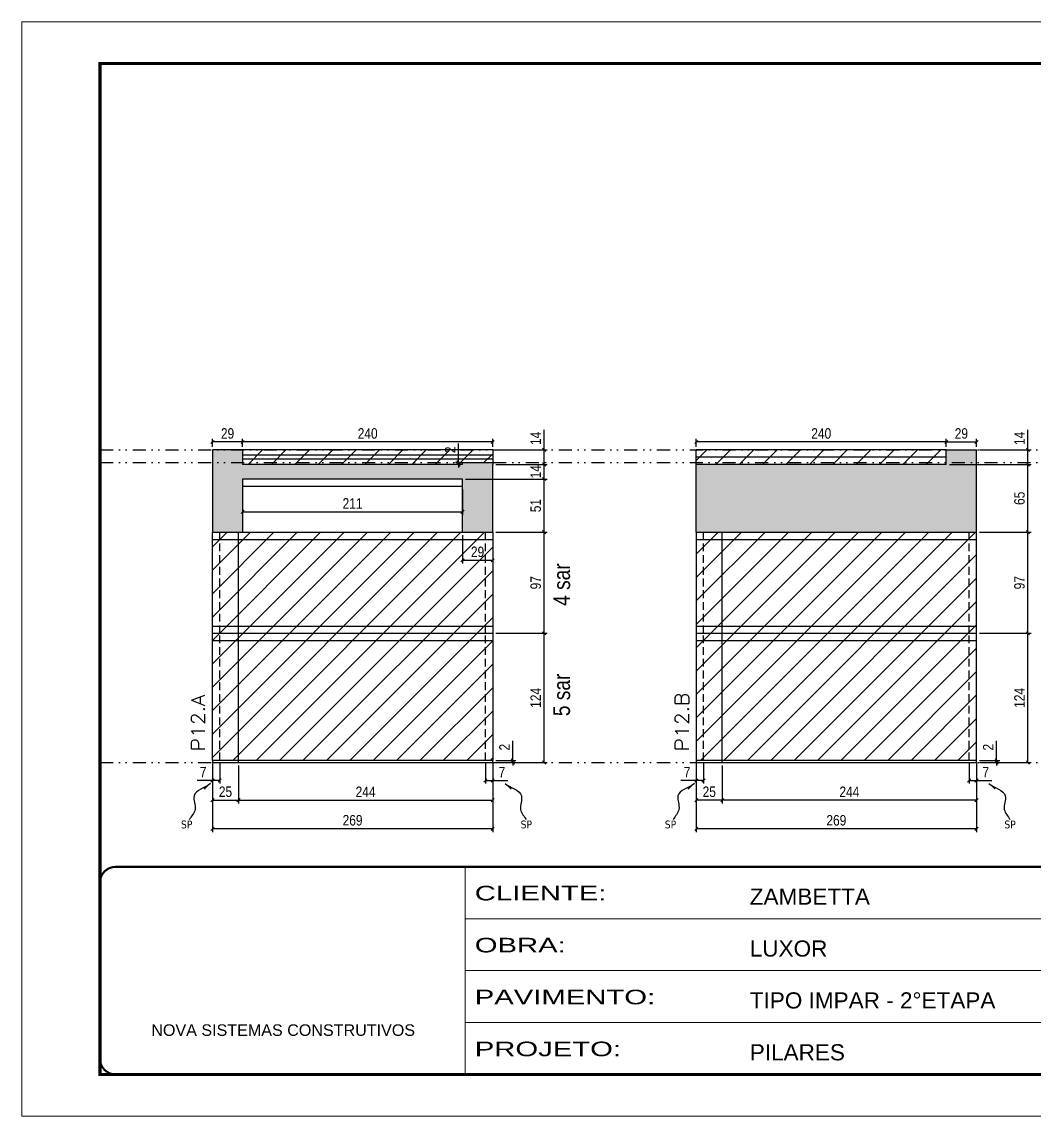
# Model space of a CAD drawing. Extents: x 14400 to 20667, y -21631 to 6985.
# Drawn here: x 16012 to 16984, y 3638 to 4688 of the extents above; entities that cross this region are included whole.
import ezdxf

# ---------------------------------------------------------------- set-up
doc = ezdxf.new("R2010")
doc.units = 0
for name, pattern in [('CONTINUO', [0]), ('DASHED', [0.75, 0.5, -0.25]), ('DIVIDE2', [0.625, 0.25, -0.125, 0, -0.125, 0, -0.125]), ('HIDDEN', [0.375, 0.25, -0.125])]:
    doc.linetypes.add(name, pattern=pattern)
for name, color, linetype in [('COTA', 241, 'Continuous'), ('NOMENCLATURA', 7, 'Continuous'), ('Nível', 160, 'Continuous'), ('Painéis', 200, 'Continuous'), ('SARR_2.2x7', 40, 'Continuous'), ('SARR_EDITAR', 141, 'Continuous'), ('texto', 7, 'Continuous')]:
    doc.layers.add(name, color=color, linetype=linetype)
for name, color, linetype, lineweight in [('Folhas', 255, 'Continuous', 9), ('Hachura', 251, 'Continuous', 9), ('SARRAFO DE PRESSAO', 251, 'DASHED', 9), ('Texto Seção', 7, 'Continuous', 15)]:
    doc.layers.add(name, color=color, linetype=linetype, lineweight=lineweight)
doc.styles.add('ARIAL', font='arial.ttf')
doc.styles.add('ARIAL_NARROW', font='ARIALN.TTF', dxfattribs={"height": 0.2})
doc.styles.add('COTA TECNICA', font='techl___.ttf', dxfattribs={"height": 10})
doc.styles.add('COTA TECNICA-50', font='techl___.ttf', dxfattribs={"height": 10})
doc.styles.add('REGUA-120', font='ROMANS.shx', dxfattribs={"height": 15})
doc.styles.get("Standard").update_dxf_attribs({"font": 'arial.ttf'})
doc.styles.add('Tecnologia', font='')
doc.styles.get('Tecnologia').set_extended_font_data('Forgotten Futurist')
doc.dimstyles.new('COTA PAINEL-50', dxfattribs={"dimtxt": 10, "dimasz": 3, "dimexe": 3, "dimexo": 3, "dimgap": 3, "dimtad": 1, "dimdec": 1, "dimzin": 12, "dimdsep": 46, "dimtxsty": 'COTA TECNICA-50', "dimblk1": 'OBLIQUE', "dimblk2": 'OBLIQUE', "dimsah": 1, "dimcen": 0.9, "dimclrd": 4, "dimclre": 4, "dimclrt": 240, "dimadec": 1, "dimazin": 3, "dimtfac": 1, "dimtdec": 1, "dimtmove": 0, "dimatfit": 3, "dimfxl": 1, "dimtolj": 1, "dimtzin": 12, "dimarcsym": 0})
doc.dimstyles.new('PAINEL', dxfattribs={"dimtxt": 10, "dimasz": 3, "dimexe": 3, "dimexo": 3, "dimgap": 3, "dimtad": 1, "dimdec": 1, "dimzin": 12, "dimdsep": 46, "dimtxsty": 'COTA TECNICA', "dimblk1": 'OBLIQUE', "dimblk2": 'OBLIQUE', "dimsah": 1, "dimcen": 0.9, "dimclrd": 4, "dimclre": 4, "dimclrt": 240, "dimadec": 1, "dimazin": 3, "dimtfac": 1, "dimtdec": 1, "dimtmove": 0, "dimatfit": 3, "dimfxl": 1, "dimtolj": 1, "dimtzin": 12, "dimarcsym": 0})
doc.dimstyles.get("Standard").update_dxf_attribs({"dimtxt": 0.18, "dimasz": 0.18, "dimexe": 0.18, "dimexo": 0.0625, "dimgap": 0.09, "dimtad": 0, "dimtih": 1, "dimtoh": 1, "dimdec": 4, "dimzin": 0, "dimdsep": 46, "dimtxsty": 'Standard', "dimcen": 0.09, "dimadec": 0, "dimazin": 0, "dimtfac": 1, "dimtdec": 4, "dimtofl": 0, "dimtmove": 0, "dimatfit": 3, "dimfxl": 1, "dimtolj": 1, "dimtzin": 0, "dimarcsym": 0})

# ---------------------------------------------------------------- blocks, each defined once
blk = doc.blocks.new('9999999999')
at = {"color": 30, "linetype": 'CONTINUO'}
for p, q in [((98564.6, 34230.2), (98564.6, 34429.4)), ((98564.6, 34379.6), (99584, 34379.6)), ((98564.6, 34329.8), (99488, 34329.8)), ((98564.6, 34280), (99488, 34280))]:
    blk.add_line(p, q, dxfattribs=at)
at = {"color": 30, "linetype": 'CONTINUO', "const_width": 2}
blk.add_lwpolyline([(99584, 34230.2), (99584, 34414.4, 0.414214), (99569, 34429.4), (98229, 34429.4, 0.414214), (98214, 34414.4), (98214, 34245.2, 0.414214), (98229, 34230.2), (99584, 34230.2)], format="xyb", dxfattribs=at)
at = {"layer": 'Folhas'}
blk.add_lwpolyline([(98139, 34190.2), (99624, 34190.2), (99624, 35240.2), (98139, 35240.2)], close=True, dxfattribs=at)
at = {"layer": 'Folhas', "color": 30, "const_width": 3}
blk.add_lwpolyline([(98214, 34230.2), (99584, 34230.2), (99584, 35200.2), (98214, 35200.2)], close=True, dxfattribs=at)
at = {"color": 7, "linetype": 'Continuous', "ltscale": 5, "style": 'ARIAL'}
for s, height, p in [('ZAMBETTA', 15.48, (98837.7, 34393.1)), ('LUXOR', 15.48, (98837.7, 34343.3)), ('TIPO IMPAR - 2°ETAPA', 15.483, (98837.7, 34293.5)), ('NOVA SISTEMAS CONSTRUTIVOS', 11.059, (98263.2, 34267.2)), ('PILARES', 15.48, (98837.7, 34243.7))]:
    blk.add_text(s, height=height, dxfattribs=at).set_placement(p)
at = {"layer": 'Folhas', "color": 7, "style": 'Tecnologia', "width": 1.5}
for s, p in [('CLIENTE:', (98573.7, 34397.2)), ('OBRA:', (98573.7, 34347.3)), ('PAVIMENTO:', (98573.7, 34297.5)), ('PROJETO:', (98573.7, 34247.7))]:
    blk.add_text(s, height=14, dxfattribs=at).set_placement(p)
blk = doc.blocks.new('_Oblique')
at = {"color": 0, "linetype": 'ByBlock', "lineweight": -2}
blk.add_line((-0.5, -0.5), (0.5, 0.5), dxfattribs=at)
blk = doc.blocks.new('*D684')
at = {"layer": 'COTA', "color": 4, "lineweight": -2, "transparency": 16777216}
for p, q in [((16659.3, 3975.9), (16659.3, 3910.2)), ((16928.3, 3975.9), (16928.3, 3910.2)), ((16928.3, 3913.2), (16659.3, 3913.2))]:
    blk.add_line(p, q, dxfattribs=at)
at = {"layer": 'Defpoints', "color": 0, "transparency": 16777216}
for p in [(16659.3, 3978.9), (16928.3, 3978.9), (16659.3, 3913.2)]:
    blk.add_point(p, dxfattribs=at)
at = {"layer": 'COTA', "color": 4, "lineweight": -2, "transparency": 16777216, "xscale": 3, "yscale": 3, "zscale": 3, "rotation": 180}
blk.add_blockref('_Oblique', (16659.3, 3913.2), dxfattribs=at)
at = {"layer": 'COTA', "color": 4, "lineweight": -2, "transparency": 16777216, "xscale": 3, "yscale": 3, "zscale": 3}
blk.add_blockref('_Oblique', (16928.3, 3913.2), dxfattribs=at)
at = {"layer": 'COTA', "color": 240, "transparency": 16777216, "insert": (16793.8, 3921.4), "char_height": 10, "attachment_point": 5, "style": 'COTA TECNICA'}
blk.add_mtext('\\A1;269', dxfattribs=at)
blk = doc.blocks.new('*D685')
at = {"layer": 'COTA', "color": 4, "lineweight": -2, "transparency": 16777216}
for p, q in [((16921.3, 3975.9), (16921.3, 3956.6)), ((16928.3, 3973.9), (16928.3, 3956.6)), ((16921.3, 3959.6), (16928.3, 3959.6)), ((16928.3, 3959.6), (16943.1, 3959.6))]:
    blk.add_line(p, q, dxfattribs=at)
at = {"layer": 'Defpoints', "color": 0, "transparency": 16777216}
for p in [(16921.3, 3978.9), (16928.3, 3976.9), (16928.3, 3959.6)]:
    blk.add_point(p, dxfattribs=at)
at = {"layer": 'COTA', "color": 4, "lineweight": -2, "transparency": 16777216, "xscale": 3, "yscale": 3, "zscale": 3, "rotation": 180}
blk.add_blockref('_Oblique', (16921.3, 3959.6), dxfattribs=at)
at = {"layer": 'COTA', "color": 4, "lineweight": -2, "transparency": 16777216, "xscale": 3, "yscale": 3, "zscale": 3}
blk.add_blockref('_Oblique', (16928.3, 3959.6), dxfattribs=at)
at = {"layer": 'COTA', "color": 240, "transparency": 16777216, "insert": (16937.2, 3967.7), "char_height": 10, "attachment_point": 5, "style": 'COTA TECNICA-50'}
blk.add_mtext('\\A1;7', dxfattribs=at)
blk = doc.blocks.new('*D686')
at = {"layer": 'COTA', "color": 4, "lineweight": -2, "transparency": 16777216}
for p, q in [((16659.3, 3973.9), (16659.3, 3956.6)), ((16666.3, 3975.9), (16666.3, 3956.6)), ((16659.3, 3959.6), (16644.6, 3959.6)), ((16666.3, 3959.6), (16659.3, 3959.6))]:
    blk.add_line(p, q, dxfattribs=at)
at = {"layer": 'Defpoints', "color": 0, "transparency": 16777216}
for p in [(16659.3, 3976.9), (16666.3, 3978.9), (16659.3, 3959.6)]:
    blk.add_point(p, dxfattribs=at)
at = {"layer": 'COTA', "color": 4, "lineweight": -2, "transparency": 16777216, "xscale": 3, "yscale": 3, "zscale": 3, "rotation": 180}
blk.add_blockref('_Oblique', (16659.3, 3959.6), dxfattribs=at)
at = {"layer": 'COTA', "color": 4, "lineweight": -2, "transparency": 16777216, "xscale": 3, "yscale": 3, "zscale": 3}
blk.add_blockref('_Oblique', (16666.3, 3959.6), dxfattribs=at)
at = {"layer": 'COTA', "color": 240, "transparency": 16777216, "insert": (16650.5, 3967.7), "char_height": 10, "attachment_point": 5, "style": 'COTA TECNICA-50'}
blk.add_mtext('\\A1;7', dxfattribs=at)
blk = doc.blocks.new('*D687')
at = {"layer": 'COTA', "color": 4, "lineweight": -2, "transparency": 16777216}
for p, q in [((16947.6, 3978.9), (16947.6, 3997.7)), ((16931.3, 3978.9), (16950.6, 3978.9)), ((16931.3, 3976.9), (16950.6, 3976.9)), ((16947.6, 3976.9), (16947.6, 3978.9)), ((16947.6, 3976.9), (16947.6, 3973.9))]:
    blk.add_line(p, q, dxfattribs=at)
at = {"layer": 'Defpoints', "color": 0, "transparency": 16777216}
for p in [(16928.3, 3978.9), (16928.3, 3976.9), (16947.6, 3976.9)]:
    blk.add_point(p, dxfattribs=at)
at = {"layer": 'COTA', "color": 4, "lineweight": -2, "transparency": 16777216, "xscale": 3, "yscale": 3, "zscale": 3}
for p, rotation in [((16947.6, 3978.9), 270), ((16947.6, 3976.9), 90)]:
    blk.add_blockref('_Oblique', p, dxfattribs=dict(at, rotation=rotation))
at = {"layer": 'COTA', "color": 240, "transparency": 16777216, "insert": (16939.6, 3991.6), "char_height": 10, "attachment_point": 5, "rotation": 90, "style": 'COTA TECNICA-50'}
blk.add_mtext('\\A1;2', dxfattribs=at)
blk = doc.blocks.new('*D688')
at = {"layer": 'COTA', "color": 4, "linetype": 'ByBlock', "lineweight": -2, "transparency": 16777216}
for p, q in [((16931.3, 4100.9), (16980.7, 4100.9)), ((16977.7, 3976.9), (16977.7, 4100.9)), ((16931.3, 3976.9), (16980.7, 3976.9))]:
    blk.add_line(p, q, dxfattribs=at)
at = {"layer": 'Defpoints', "color": 0, "linetype": 'ByBlock', "transparency": 16777216}
for p in [(16928.3, 4100.9), (16977.7, 4100.9), (16928.3, 3976.9)]:
    blk.add_point(p, dxfattribs=at)
at = {"layer": 'COTA', "color": 4, "linetype": 'ByBlock', "lineweight": -2, "transparency": 16777216, "xscale": 3, "yscale": 3, "zscale": 3}
for p, rotation in [((16977.7, 4100.9), 90), ((16977.7, 3976.9), 270)]:
    blk.add_blockref('_Oblique', p, dxfattribs=dict(at, rotation=rotation))
at = {"layer": 'COTA', "color": 240, "linetype": 'ByBlock', "transparency": 16777216, "insert": (16969.6, 4038.9), "char_height": 10, "attachment_point": 5, "rotation": 90, "style": 'COTA TECNICA'}
blk.add_mtext('\\A1;124', dxfattribs=at)
blk = doc.blocks.new('*D689')
at = {"layer": 'COTA', "color": 4, "lineweight": -2, "transparency": 16777216}
for p, q in [((16659.3, 3973.9), (16659.3, 3937.7)), ((16684.3, 3973.9), (16684.3, 3937.7)), ((16684.3, 3940.7), (16659.3, 3940.7))]:
    blk.add_line(p, q, dxfattribs=at)
at = {"layer": 'Defpoints', "color": 0, "transparency": 16777216}
for p in [(16659.3, 3976.9), (16684.3, 3976.9), (16659.3, 3940.7)]:
    blk.add_point(p, dxfattribs=at)
at = {"layer": 'COTA', "color": 4, "lineweight": -2, "transparency": 16777216, "xscale": 3, "yscale": 3, "zscale": 3, "rotation": 180}
blk.add_blockref('_Oblique', (16659.3, 3940.7), dxfattribs=at)
at = {"layer": 'COTA', "color": 4, "lineweight": -2, "transparency": 16777216, "xscale": 3, "yscale": 3, "zscale": 3}
blk.add_blockref('_Oblique', (16684.3, 3940.7), dxfattribs=at)
at = {"layer": 'COTA', "color": 240, "transparency": 16777216, "insert": (16671.8, 3948.8), "char_height": 10, "attachment_point": 5, "style": 'COTA TECNICA'}
blk.add_mtext('\\A1;25', dxfattribs=at)
blk = doc.blocks.new('*D690')
at = {"layer": 'COTA', "color": 4, "lineweight": -2, "transparency": 16777216}
for p, q in [((16684.3, 3973.9), (16684.3, 3937.7)), ((16928.3, 3973.9), (16928.3, 3937.7)), ((16928.3, 3940.7), (16684.3, 3940.7))]:
    blk.add_line(p, q, dxfattribs=at)
at = {"layer": 'Defpoints', "color": 0, "transparency": 16777216}
for p in [(16684.3, 3976.9), (16928.3, 3976.9), (16684.3, 3940.7)]:
    blk.add_point(p, dxfattribs=at)
at = {"layer": 'COTA', "color": 4, "lineweight": -2, "transparency": 16777216, "xscale": 3, "yscale": 3, "zscale": 3, "rotation": 180}
blk.add_blockref('_Oblique', (16684.3, 3940.7), dxfattribs=at)
at = {"layer": 'COTA', "color": 4, "lineweight": -2, "transparency": 16777216, "xscale": 3, "yscale": 3, "zscale": 3}
blk.add_blockref('_Oblique', (16928.3, 3940.7), dxfattribs=at)
at = {"layer": 'COTA', "color": 240, "transparency": 16777216, "insert": (16806.3, 3948.8), "char_height": 10, "attachment_point": 5, "style": 'COTA TECNICA'}
blk.add_mtext('\\A1;244', dxfattribs=at)
blk = doc.blocks.new('*D691')
at = {"layer": 'COTA', "color": 4, "lineweight": -2, "transparency": 16777216}
for p, q in [((16194.9, 3975.9), (16194.9, 3910.2)), ((16463.9, 3975.9), (16463.9, 3910.2)), ((16463.9, 3913.2), (16194.9, 3913.2))]:
    blk.add_line(p, q, dxfattribs=at)
at = {"layer": 'Defpoints', "color": 0, "transparency": 16777216}
for p in [(16194.9, 3978.9), (16463.9, 3978.9), (16194.9, 3913.2)]:
    blk.add_point(p, dxfattribs=at)
at = {"layer": 'COTA', "color": 4, "lineweight": -2, "transparency": 16777216, "xscale": 3, "yscale": 3, "zscale": 3, "rotation": 180}
blk.add_blockref('_Oblique', (16194.9, 3913.2), dxfattribs=at)
at = {"layer": 'COTA', "color": 4, "lineweight": -2, "transparency": 16777216, "xscale": 3, "yscale": 3, "zscale": 3}
blk.add_blockref('_Oblique', (16463.9, 3913.2), dxfattribs=at)
at = {"layer": 'COTA', "color": 240, "transparency": 16777216, "insert": (16329.4, 3921.4), "char_height": 10, "attachment_point": 5, "style": 'COTA TECNICA'}
blk.add_mtext('\\A1;269', dxfattribs=at)
blk = doc.blocks.new('*D692')
at = {"layer": 'COTA', "color": 4, "lineweight": -2, "transparency": 16777216}
for p, q in [((16456.9, 3975.9), (16456.9, 3956.6)), ((16463.9, 3973.9), (16463.9, 3956.6)), ((16456.9, 3959.6), (16463.9, 3959.6)), ((16463.9, 3959.6), (16478.6, 3959.6))]:
    blk.add_line(p, q, dxfattribs=at)
at = {"layer": 'Defpoints', "color": 0, "transparency": 16777216}
for p in [(16456.9, 3978.9), (16463.9, 3976.9), (16463.9, 3959.6)]:
    blk.add_point(p, dxfattribs=at)
at = {"layer": 'COTA', "color": 4, "lineweight": -2, "transparency": 16777216, "xscale": 3, "yscale": 3, "zscale": 3, "rotation": 180}
blk.add_blockref('_Oblique', (16456.9, 3959.6), dxfattribs=at)
at = {"layer": 'COTA', "color": 4, "lineweight": -2, "transparency": 16777216, "xscale": 3, "yscale": 3, "zscale": 3}
blk.add_blockref('_Oblique', (16463.9, 3959.6), dxfattribs=at)
at = {"layer": 'COTA', "color": 240, "transparency": 16777216, "insert": (16472.8, 3967.7), "char_height": 10, "attachment_point": 5, "style": 'COTA TECNICA-50'}
blk.add_mtext('\\A1;7', dxfattribs=at)
blk = doc.blocks.new('*D693')
at = {"layer": 'COTA', "color": 4, "lineweight": -2, "transparency": 16777216}
for p, q in [((16194.9, 3973.9), (16194.9, 3956.6)), ((16201.9, 3975.9), (16201.9, 3956.6)), ((16194.9, 3959.6), (16180.2, 3959.6)), ((16201.9, 3959.6), (16194.9, 3959.6))]:
    blk.add_line(p, q, dxfattribs=at)
at = {"layer": 'Defpoints', "color": 0, "transparency": 16777216}
for p in [(16194.9, 3976.9), (16201.9, 3978.9), (16194.9, 3959.6)]:
    blk.add_point(p, dxfattribs=at)
at = {"layer": 'COTA', "color": 4, "lineweight": -2, "transparency": 16777216, "xscale": 3, "yscale": 3, "zscale": 3, "rotation": 180}
blk.add_blockref('_Oblique', (16194.9, 3959.6), dxfattribs=at)
at = {"layer": 'COTA', "color": 4, "lineweight": -2, "transparency": 16777216, "xscale": 3, "yscale": 3, "zscale": 3}
blk.add_blockref('_Oblique', (16201.9, 3959.6), dxfattribs=at)
at = {"layer": 'COTA', "color": 240, "transparency": 16777216, "insert": (16186, 3967.7), "char_height": 10, "attachment_point": 5, "style": 'COTA TECNICA-50'}
blk.add_mtext('\\A1;7', dxfattribs=at)
blk = doc.blocks.new('*D694')
at = {"layer": 'COTA', "color": 4, "lineweight": -2, "transparency": 16777216}
for p, q in [((16483.2, 3978.9), (16483.2, 3997.7)), ((16466.9, 3978.9), (16486.2, 3978.9)), ((16466.9, 3976.9), (16486.2, 3976.9)), ((16483.2, 3976.9), (16483.2, 3978.9)), ((16483.2, 3976.9), (16483.2, 3973.9))]:
    blk.add_line(p, q, dxfattribs=at)
at = {"layer": 'Defpoints', "color": 0, "transparency": 16777216}
for p in [(16463.9, 3978.9), (16463.9, 3976.9), (16483.2, 3976.9)]:
    blk.add_point(p, dxfattribs=at)
at = {"layer": 'COTA', "color": 4, "lineweight": -2, "transparency": 16777216, "xscale": 3, "yscale": 3, "zscale": 3}
for p, rotation in [((16483.2, 3978.9), 270), ((16483.2, 3976.9), 90)]:
    blk.add_blockref('_Oblique', p, dxfattribs=dict(at, rotation=rotation))
at = {"layer": 'COTA', "color": 240, "transparency": 16777216, "insert": (16475.2, 3991.6), "char_height": 10, "attachment_point": 5, "rotation": 90, "style": 'COTA TECNICA-50'}
blk.add_mtext('\\A1;2', dxfattribs=at)
blk = doc.blocks.new('*D695')
at = {"layer": 'COTA', "color": 4, "linetype": 'ByBlock', "lineweight": -2, "transparency": 16777216}
for p, q in [((16466.9, 4100.9), (16516.3, 4100.9)), ((16513.3, 3976.9), (16513.3, 4100.9)), ((16466.9, 3976.9), (16516.3, 3976.9))]:
    blk.add_line(p, q, dxfattribs=at)
at = {"layer": 'Defpoints', "color": 0, "linetype": 'ByBlock', "transparency": 16777216}
for p in [(16463.9, 4100.9), (16513.3, 4100.9), (16463.9, 3976.9)]:
    blk.add_point(p, dxfattribs=at)
at = {"layer": 'COTA', "color": 4, "linetype": 'ByBlock', "lineweight": -2, "transparency": 16777216, "xscale": 3, "yscale": 3, "zscale": 3}
for p, rotation in [((16513.3, 4100.9), 90), ((16513.3, 3976.9), 270)]:
    blk.add_blockref('_Oblique', p, dxfattribs=dict(at, rotation=rotation))
at = {"layer": 'COTA', "color": 240, "linetype": 'ByBlock', "transparency": 16777216, "insert": (16505.2, 4038.9), "char_height": 10, "attachment_point": 5, "rotation": 90, "style": 'COTA TECNICA'}
blk.add_mtext('\\A1;124', dxfattribs=at)
blk = doc.blocks.new('*D696')
at = {"layer": 'COTA', "color": 4, "lineweight": -2, "transparency": 16777216}
for p, q in [((16219.9, 3973.9), (16219.9, 3937.7)), ((16463.9, 3973.9), (16463.9, 3937.7)), ((16219.9, 3940.7), (16463.9, 3940.7))]:
    blk.add_line(p, q, dxfattribs=at)
at = {"layer": 'Defpoints', "color": 0, "transparency": 16777216}
for p in [(16219.9, 3976.9), (16463.9, 3976.9), (16463.9, 3940.7)]:
    blk.add_point(p, dxfattribs=at)
at = {"layer": 'COTA', "color": 4, "lineweight": -2, "transparency": 16777216, "xscale": 3, "yscale": 3, "zscale": 3, "rotation": 180}
blk.add_blockref('_Oblique', (16219.9, 3940.7), dxfattribs=at)
at = {"layer": 'COTA', "color": 4, "lineweight": -2, "transparency": 16777216, "xscale": 3, "yscale": 3, "zscale": 3}
blk.add_blockref('_Oblique', (16463.9, 3940.7), dxfattribs=at)
at = {"layer": 'COTA', "color": 240, "transparency": 16777216, "insert": (16341.9, 3948.8), "char_height": 10, "attachment_point": 5, "style": 'COTA TECNICA'}
blk.add_mtext('\\A1;244', dxfattribs=at)
blk = doc.blocks.new('*D697')
at = {"layer": 'COTA', "color": 4, "lineweight": -2, "transparency": 16777216}
for p, q in [((16194.9, 3973.9), (16194.9, 3937.7)), ((16219.9, 3973.9), (16219.9, 3937.7)), ((16194.9, 3940.7), (16219.9, 3940.7))]:
    blk.add_line(p, q, dxfattribs=at)
at = {"layer": 'Defpoints', "color": 0, "transparency": 16777216}
for p in [(16194.9, 3976.9), (16219.9, 3976.9), (16219.9, 3940.7)]:
    blk.add_point(p, dxfattribs=at)
at = {"layer": 'COTA', "color": 4, "lineweight": -2, "transparency": 16777216, "xscale": 3, "yscale": 3, "zscale": 3, "rotation": 180}
blk.add_blockref('_Oblique', (16194.9, 3940.7), dxfattribs=at)
at = {"layer": 'COTA', "color": 4, "lineweight": -2, "transparency": 16777216, "xscale": 3, "yscale": 3, "zscale": 3}
blk.add_blockref('_Oblique', (16219.9, 3940.7), dxfattribs=at)
at = {"layer": 'COTA', "color": 240, "transparency": 16777216, "insert": (16207.4, 3948.8), "char_height": 10, "attachment_point": 5, "style": 'COTA TECNICA'}
blk.add_mtext('\\A1;25', dxfattribs=at)
blk = doc.blocks.new('*D698')
at = {"layer": 'COTA', "color": 4, "lineweight": -2, "transparency": 16777216}
for p, q in [((16931.3, 4197.9), (16980.7, 4197.9)), ((16977.7, 4100.9), (16977.7, 4197.9)), ((16931.3, 4100.9), (16980.7, 4100.9))]:
    blk.add_line(p, q, dxfattribs=at)
at = {"layer": 'Defpoints', "color": 0, "transparency": 16777216}
for p in [(16928.3, 4197.9), (16977.7, 4197.9), (16928.3, 4100.9)]:
    blk.add_point(p, dxfattribs=at)
at = {"layer": 'COTA', "color": 4, "lineweight": -2, "transparency": 16777216, "xscale": 3, "yscale": 3, "zscale": 3}
for p, rotation in [((16977.7, 4197.9), 90), ((16977.7, 4100.9), 270)]:
    blk.add_blockref('_Oblique', p, dxfattribs=dict(at, rotation=rotation))
at = {"layer": 'COTA', "color": 240, "transparency": 16777216, "insert": (16969.6, 4149.4), "char_height": 10, "attachment_point": 5, "rotation": 90, "style": 'COTA TECNICA'}
blk.add_mtext('\\A1;97', dxfattribs=at)
blk = doc.blocks.new('*D699')
at = {"layer": 'COTA', "color": 4, "lineweight": -2, "transparency": 16777216}
for p, q in [((16466.9, 4197.9), (16516.3, 4197.9)), ((16513.3, 4100.9), (16513.3, 4197.9)), ((16466.9, 4100.9), (16516.3, 4100.9))]:
    blk.add_line(p, q, dxfattribs=at)
at = {"layer": 'Defpoints', "color": 0, "transparency": 16777216}
for p in [(16463.9, 4197.9), (16513.3, 4197.9), (16463.9, 4100.9)]:
    blk.add_point(p, dxfattribs=at)
at = {"layer": 'COTA', "color": 4, "lineweight": -2, "transparency": 16777216, "xscale": 3, "yscale": 3, "zscale": 3}
for p, rotation in [((16513.3, 4197.9), 90), ((16513.3, 4100.9), 270)]:
    blk.add_blockref('_Oblique', p, dxfattribs=dict(at, rotation=rotation))
at = {"layer": 'COTA', "color": 240, "transparency": 16777216, "insert": (16505.2, 4149.4), "char_height": 10, "attachment_point": 5, "rotation": 90, "style": 'COTA TECNICA'}
blk.add_mtext('\\A1;97', dxfattribs=at)
blk = doc.blocks.new('*D701')
at = {"layer": 'COTA', "color": 4, "lineweight": -2, "transparency": 16777216}
for p, q in [((16899.3, 4279.9), (16899.3, 4287.5)), ((16899.3, 4284.5), (16928.3, 4284.5)), ((16928.3, 4279.9), (16928.3, 4287.5))]:
    blk.add_line(p, q, dxfattribs=at)
at = {"layer": 'Defpoints', "color": 0, "transparency": 16777216}
for p in [(16928.3, 4284.5), (16899.3, 4276.9), (16928.3, 4276.9)]:
    blk.add_point(p, dxfattribs=at)
at = {"layer": 'COTA', "color": 4, "lineweight": -2, "transparency": 16777216, "xscale": 3, "yscale": 3, "zscale": 3, "rotation": 180}
blk.add_blockref('_Oblique', (16899.3, 4284.5), dxfattribs=at)
at = {"layer": 'COTA', "color": 4, "lineweight": -2, "transparency": 16777216, "xscale": 3, "yscale": 3, "zscale": 3}
blk.add_blockref('_Oblique', (16928.3, 4284.5), dxfattribs=at)
at = {"layer": 'COTA', "color": 240, "transparency": 16777216, "insert": (16913.8, 4292.6), "char_height": 10, "attachment_point": 5, "style": 'COTA TECNICA'}
blk.add_mtext('\\A1;29', dxfattribs=at)
blk = doc.blocks.new('*D702')
at = {"layer": 'COTA', "color": 4, "lineweight": -2, "transparency": 16777216}
for p, q in [((16659.3, 4279.9), (16659.3, 4287.5)), ((16899.3, 4284.5), (16659.3, 4284.5)), ((16899.3, 4279.9), (16899.3, 4287.5))]:
    blk.add_line(p, q, dxfattribs=at)
at = {"layer": 'Defpoints', "color": 0, "transparency": 16777216}
for p in [(16659.3, 4284.5), (16659.3, 4276.9), (16899.3, 4276.9)]:
    blk.add_point(p, dxfattribs=at)
at = {"layer": 'COTA', "color": 4, "lineweight": -2, "transparency": 16777216, "xscale": 3, "yscale": 3, "zscale": 3, "rotation": 180}
blk.add_blockref('_Oblique', (16659.3, 4284.5), dxfattribs=at)
at = {"layer": 'COTA', "color": 4, "lineweight": -2, "transparency": 16777216, "xscale": 3, "yscale": 3, "zscale": 3}
blk.add_blockref('_Oblique', (16899.3, 4284.5), dxfattribs=at)
at = {"layer": 'COTA', "color": 240, "transparency": 16777216, "insert": (16779.3, 4292.6), "char_height": 10, "attachment_point": 5, "style": 'COTA TECNICA'}
blk.add_mtext('\\A1;240', dxfattribs=at)
blk = doc.blocks.new('*D703')
at = {"layer": 'COTA', "color": 4, "lineweight": -2, "transparency": 16777216}
for p, q in [((16223.9, 4279.9), (16223.9, 4287.5)), ((16463.9, 4284.5), (16223.9, 4284.5)), ((16463.9, 4279.9), (16463.9, 4287.5))]:
    blk.add_line(p, q, dxfattribs=at)
at = {"layer": 'Defpoints', "color": 0, "transparency": 16777216}
for p in [(16223.9, 4284.5), (16223.9, 4276.9), (16463.9, 4276.9)]:
    blk.add_point(p, dxfattribs=at)
at = {"layer": 'COTA', "color": 4, "lineweight": -2, "transparency": 16777216, "xscale": 3, "yscale": 3, "zscale": 3, "rotation": 180}
blk.add_blockref('_Oblique', (16223.9, 4284.5), dxfattribs=at)
at = {"layer": 'COTA', "color": 4, "lineweight": -2, "transparency": 16777216, "xscale": 3, "yscale": 3, "zscale": 3}
blk.add_blockref('_Oblique', (16463.9, 4284.5), dxfattribs=at)
at = {"layer": 'COTA', "color": 240, "transparency": 16777216, "insert": (16343.9, 4292.6), "char_height": 10, "attachment_point": 5, "style": 'COTA TECNICA'}
blk.add_mtext('\\A1;240', dxfattribs=at)
blk = doc.blocks.new('*D704')
at = {"layer": 'COTA', "color": 4, "lineweight": -2, "transparency": 16777216}
for p, q in [((16194.9, 4279.9), (16194.9, 4287.5)), ((16223.9, 4284.5), (16194.9, 4284.5)), ((16223.9, 4279.9), (16223.9, 4287.5))]:
    blk.add_line(p, q, dxfattribs=at)
at = {"layer": 'Defpoints', "color": 0, "transparency": 16777216}
for p in [(16194.9, 4284.5), (16194.9, 4276.9), (16223.9, 4276.9)]:
    blk.add_point(p, dxfattribs=at)
at = {"layer": 'COTA', "color": 4, "lineweight": -2, "transparency": 16777216, "xscale": 3, "yscale": 3, "zscale": 3, "rotation": 180}
blk.add_blockref('_Oblique', (16194.9, 4284.5), dxfattribs=at)
at = {"layer": 'COTA', "color": 4, "lineweight": -2, "transparency": 16777216, "xscale": 3, "yscale": 3, "zscale": 3}
blk.add_blockref('_Oblique', (16223.9, 4284.5), dxfattribs=at)
at = {"layer": 'COTA', "color": 240, "transparency": 16777216, "insert": (16209.4, 4292.6), "char_height": 10, "attachment_point": 5, "style": 'COTA TECNICA'}
blk.add_mtext('\\A1;29', dxfattribs=at)
blk = doc.blocks.new('*D705')
at = {"layer": 'COTA', "color": 4, "lineweight": -2, "transparency": 16777216}
for p, q in [((16977.7, 4276.9), (16977.7, 4296)), ((16931.3, 4276.9), (16980.7, 4276.9)), ((16977.7, 4262.9), (16977.7, 4276.9)), ((16902.3, 4262.9), (16980.7, 4262.9))]:
    blk.add_line(p, q, dxfattribs=at)
at = {"layer": 'Defpoints', "color": 0, "transparency": 16777216}
for p in [(16928.3, 4276.9), (16977.7, 4276.9), (16899.3, 4262.9)]:
    blk.add_point(p, dxfattribs=at)
at = {"layer": 'COTA', "color": 4, "lineweight": -2, "transparency": 16777216, "xscale": 3, "yscale": 3, "zscale": 3}
for p, rotation in [((16977.7, 4276.9), 90), ((16977.7, 4262.9), 270)]:
    blk.add_blockref('_Oblique', p, dxfattribs=dict(at, rotation=rotation))
at = {"layer": 'COTA', "color": 240, "transparency": 16777216, "insert": (16969.6, 4287.9), "char_height": 10, "attachment_point": 5, "rotation": 90, "style": 'COTA TECNICA'}
blk.add_mtext('\\A1;14', dxfattribs=at)
blk = doc.blocks.new('*D706')
at = {"layer": 'COTA', "color": 4, "lineweight": -2, "transparency": 16777216}
for p, q in [((16437.9, 4248.9), (16516.3, 4248.9)), ((16513.3, 4197.9), (16513.3, 4248.9)), ((16466.9, 4197.9), (16516.3, 4197.9))]:
    blk.add_line(p, q, dxfattribs=at)
at = {"layer": 'Defpoints', "color": 0, "transparency": 16777216}
for p in [(16434.9, 4248.9), (16513.3, 4248.9), (16463.9, 4197.9)]:
    blk.add_point(p, dxfattribs=at)
at = {"layer": 'COTA', "color": 4, "lineweight": -2, "transparency": 16777216, "xscale": 3, "yscale": 3, "zscale": 3}
for p, rotation in [((16513.3, 4248.9), 90), ((16513.3, 4197.9), 270)]:
    blk.add_blockref('_Oblique', p, dxfattribs=dict(at, rotation=rotation))
at = {"layer": 'COTA', "color": 240, "transparency": 16777216, "insert": (16505.2, 4223.4), "char_height": 10, "attachment_point": 5, "rotation": 90, "style": 'COTA TECNICA'}
blk.add_mtext('\\A1;51', dxfattribs=at)
blk = doc.blocks.new('*D707')
at = {"layer": 'COTA', "color": 4, "lineweight": -2, "transparency": 16777216}
for p, q in [((16466.9, 4262.9), (16516.3, 4262.9)), ((16513.3, 4248.9), (16513.3, 4262.9)), ((16437.9, 4248.9), (16516.3, 4248.9))]:
    blk.add_line(p, q, dxfattribs=at)
at = {"layer": 'Defpoints', "color": 0, "transparency": 16777216}
for p in [(16463.9, 4262.9), (16513.3, 4262.9), (16434.9, 4248.9)]:
    blk.add_point(p, dxfattribs=at)
at = {"layer": 'COTA', "color": 4, "lineweight": -2, "transparency": 16777216, "xscale": 3, "yscale": 3, "zscale": 3}
for p, rotation in [((16513.3, 4262.9), 90), ((16513.3, 4248.9), 270)]:
    blk.add_blockref('_Oblique', p, dxfattribs=dict(at, rotation=rotation))
at = {"layer": 'COTA', "color": 240, "transparency": 16777216, "insert": (16505.2, 4255.9), "char_height": 10, "attachment_point": 5, "rotation": 90, "style": 'COTA TECNICA'}
blk.add_mtext('\\A1;14', dxfattribs=at)
blk = doc.blocks.new('*D708')
at = {"layer": 'COTA', "color": 4, "lineweight": -2, "transparency": 16777216}
for p, q in [((16513.3, 4276.9), (16513.3, 4296)), ((16466.9, 4276.9), (16516.3, 4276.9)), ((16513.3, 4262.9), (16513.3, 4276.9)), ((16466.9, 4262.9), (16516.3, 4262.9))]:
    blk.add_line(p, q, dxfattribs=at)
at = {"layer": 'Defpoints', "color": 0, "transparency": 16777216}
for p in [(16463.9, 4276.9), (16513.3, 4276.9), (16463.9, 4262.9)]:
    blk.add_point(p, dxfattribs=at)
at = {"layer": 'COTA', "color": 4, "lineweight": -2, "transparency": 16777216, "xscale": 3, "yscale": 3, "zscale": 3}
for p, rotation in [((16513.3, 4276.9), 90), ((16513.3, 4262.9), 270)]:
    blk.add_blockref('_Oblique', p, dxfattribs=dict(at, rotation=rotation))
at = {"layer": 'COTA', "color": 240, "transparency": 16777216, "insert": (16505.2, 4287.9), "char_height": 10, "attachment_point": 5, "rotation": 90, "style": 'COTA TECNICA'}
blk.add_mtext('\\A1;14', dxfattribs=at)
blk = doc.blocks.new('*D1074')
at = {"layer": 'COTA', "color": 4, "lineweight": -2, "transparency": 16777216}
for p, q in [((16902.3, 4262.9), (16980.7, 4262.9)), ((16977.7, 4197.9), (16977.7, 4262.9)), ((16931.3, 4197.9), (16980.7, 4197.9))]:
    blk.add_line(p, q, dxfattribs=at)
at = {"layer": 'Defpoints', "color": 0, "transparency": 16777216}
for p in [(16899.3, 4262.9), (16977.7, 4262.9), (16928.3, 4197.9)]:
    blk.add_point(p, dxfattribs=at)
at = {"layer": 'COTA', "color": 4, "lineweight": -2, "transparency": 16777216, "xscale": 3, "yscale": 3, "zscale": 3}
for p, rotation in [((16977.7, 4262.9), 90), ((16977.7, 4197.9), 270)]:
    blk.add_blockref('_Oblique', p, dxfattribs=dict(at, rotation=rotation))
at = {"layer": 'COTA', "color": 240, "transparency": 16777216, "insert": (16969.6, 4230.4), "char_height": 10, "attachment_point": 5, "rotation": 90, "style": 'COTA TECNICA'}
blk.add_mtext('\\A1;65', dxfattribs=at)
blk = doc.blocks.new('*D1084')
at = {"layer": 'COTA', "color": 4, "lineweight": -2, "transparency": 16777216}
for p, q in [((16223.9, 4238.9), (16223.9, 4214.4)), ((16434.9, 4238.9), (16434.9, 4214.4)), ((16223.9, 4217.4), (16434.9, 4217.4))]:
    blk.add_line(p, q, dxfattribs=at)
at = {"layer": 'Defpoints', "color": 0, "transparency": 16777216}
for p in [(16223.9, 4241.9), (16434.9, 4241.9), (16434.9, 4217.4)]:
    blk.add_point(p, dxfattribs=at)
at = {"layer": 'COTA', "color": 4, "lineweight": -2, "transparency": 16777216, "xscale": 3, "yscale": 3, "zscale": 3, "rotation": 180}
blk.add_blockref('_Oblique', (16223.9, 4217.4), dxfattribs=at)
at = {"layer": 'COTA', "color": 4, "lineweight": -2, "transparency": 16777216, "xscale": 3, "yscale": 3, "zscale": 3}
blk.add_blockref('_Oblique', (16434.9, 4217.4), dxfattribs=at)
at = {"layer": 'COTA', "color": 240, "transparency": 16777216, "insert": (16329.4, 4225.5), "char_height": 10, "attachment_point": 5, "style": 'COTA TECNICA'}
blk.add_mtext('\\A1;211', dxfattribs=at)
blk = doc.blocks.new('*D2012')
at = {"layer": 'COTA', "color": 4, "lineweight": -2, "transparency": 16777216}
for p, q in [((16431.1, 4264.9), (16431.1, 4283)), ((16431.9, 4264.9), (16428.1, 4264.9)), ((16431.1, 4262.9), (16431.1, 4264.9)), ((16431.9, 4262.9), (16428.1, 4262.9)), ((16431.1, 4262.9), (16431.1, 4259.9))]:
    blk.add_line(p, q, dxfattribs=at)
at = {"layer": 'Defpoints', "color": 0, "transparency": 16777216}
for p in [(16431.1, 4264.9), (16434.9, 4264.9), (16434.9, 4262.9)]:
    blk.add_point(p, dxfattribs=at)
at = {"layer": 'COTA', "color": 4, "lineweight": -2, "transparency": 16777216, "xscale": 3, "yscale": 3, "zscale": 3}
for p, rotation in [((16431.1, 4264.9), 270), ((16431.1, 4262.9), 90)]:
    blk.add_blockref('_Oblique', p, dxfattribs=dict(at, rotation=rotation))
at = {"layer": 'COTA', "color": 240, "transparency": 16777216, "insert": (16423.1, 4276.9), "char_height": 10, "attachment_point": 5, "rotation": 90, "style": 'COTA TECNICA'}
blk.add_mtext('\\A1;2', dxfattribs=at)
blk = doc.blocks.new('*D2013')
at = {"layer": 'COTA', "color": 4, "lineweight": -2, "transparency": 16777216}
for p, q in [((16434.9, 4194.9), (16434.9, 4167.9)), ((16463.9, 4194.9), (16463.9, 4167.9)), ((16434.9, 4170.9), (16463.9, 4170.9))]:
    blk.add_line(p, q, dxfattribs=at)
at = {"layer": 'Defpoints', "color": 0, "transparency": 16777216}
for p in [(16434.9, 4197.9), (16463.9, 4197.9), (16463.9, 4170.9)]:
    blk.add_point(p, dxfattribs=at)
at = {"layer": 'COTA', "color": 4, "lineweight": -2, "transparency": 16777216, "xscale": 3, "yscale": 3, "zscale": 3, "rotation": 180}
blk.add_blockref('_Oblique', (16434.9, 4170.9), dxfattribs=at)
at = {"layer": 'COTA', "color": 4, "lineweight": -2, "transparency": 16777216, "xscale": 3, "yscale": 3, "zscale": 3}
blk.add_blockref('_Oblique', (16463.9, 4170.9), dxfattribs=at)
at = {"layer": 'COTA', "color": 240, "transparency": 16777216, "insert": (16449.4, 4179), "char_height": 10, "attachment_point": 5, "style": 'COTA TECNICA'}
blk.add_mtext('\\A1;29', dxfattribs=at)

msp = doc.modelspace()

# ---------------------------------------------------------------- hatches: boundary and pattern name
at = {"layer": 'COTA'}
h = msp.add_hatch(dxfattribs=at)
h.set_pattern_fill('AR-CONC', color=256, scale=0.03)
h.paths.add_polyline_path([(16223.9, 4248.86), (16434.9, 4248.86), (16434.9, 4197.86), (16463.9, 4197.86), (16463.9, 4262.86), (16463.9, 4264.86), (16434.9, 4264.86), (16434.9, 4262.86), (16223.9, 4262.86), (16223.9, 4264.86), (16194.9, 4264.86), (16194.9, 4197.86), (16223.9, 4197.86)])
h.paths.add_polyline_path([(16223.9, 4276.86), (16194.9, 4276.86), (16194.9, 4264.86), (16223.9, 4264.86)])
h = msp.add_hatch(dxfattribs=at)
h.set_pattern_fill('AR-CONC', color=256, scale=0.03)
h.paths.add_polyline_path([(16928.34, 4264.86), (16899.34, 4264.86), (16899.34, 4262.86), (16659.34, 4262.86), (16659.34, 4197.86), (16928.34, 4197.86)])
h.paths.add_polyline_path([(16928.34, 4276.86), (16899.34, 4276.86), (16899.34, 4264.86), (16928.34, 4264.86)])
at = {"layer": 'Hachura', "linetype": 'ByBlock'}
h = msp.add_hatch(dxfattribs=at)
h.set_pattern_fill('ANSI31', color=256, scale=5)
h.paths.add_polyline_path([(16463.9, 4276.86), (16223.9, 4276.86), (16223.9, 4262.86), (16434.9, 4262.86), (16434.9, 4264.86), (16463.9, 4264.86)])
h.paths.add_polyline_path([(16219.9, 4197.86), (16194.9, 4197.86), (16194.9, 4100.86), (16219.9, 4100.86)])
h.paths.add_polyline_path([(16463.9, 4197.86), (16219.9, 4197.86), (16219.9, 4100.86), (16463.9, 4100.86)])
h.paths.add_polyline_path([(16463.9, 4100.86), (16219.9, 4100.86), (16219.9, 3978.86), (16463.9, 3978.86)])
h.paths.add_polyline_path([(16219.9, 4100.86), (16194.9, 4100.86), (16194.9, 3978.86), (16219.9, 3978.86)])
h.paths.add_polyline_path([(16684.34, 4197.86), (16659.34, 4197.86), (16659.34, 4100.86), (16684.34, 4100.86)])
h.paths.add_polyline_path([(16928.34, 4197.86), (16684.34, 4197.86), (16684.34, 4100.86), (16928.34, 4100.86)])
h.paths.add_polyline_path([(16928.34, 4100.86), (16684.34, 4100.86), (16684.34, 3978.86), (16928.34, 3978.86)])
h.paths.add_polyline_path([(16684.34, 4100.86), (16659.34, 4100.86), (16659.34, 3978.86), (16684.34, 3978.86)])
h.paths.add_polyline_path([(16899.34, 4276.86), (16659.34, 4276.86), (16659.34, 4262.86), (16899.34, 4262.86)])

# ---------------------------------------------------------------- linework, layer by layer
at = {"layer": 'COTA'}
for p, q in [((16194.9, 4276.86), (16194.9, 4197.86)), ((16223.9, 4276.86), (16194.9, 4276.86)), ((16899.34, 4276.86), (16928.34, 4276.86)), ((16928.34, 4197.86), (16928.34, 4276.86)), ((16463.9, 4197.86), (16463.9, 4262.86)), ((16659.34, 4197.86), (16659.34, 4262.86))]:
    msp.add_line(p, q, dxfattribs=at)
at = {"layer": 'Nível', "color": 4, "linetype": 'DIVIDE2', "ltscale": 50}
for p, q in [((16086.97, 4276.86), (17456.97, 4276.86)), ((16086.97, 4264.86), (17456.97, 4264.86)), ((16086.97, 3976.86), (17456.97, 3976.86)), ((16086.97, 3976.86), (17456.97, 3976.86))]:
    msp.add_line(p, q, dxfattribs=at)
at = {"layer": 'Painéis'}
for p, q in [((16223.9, 4276.86), (16223.9, 4262.86)), ((16463.9, 4276.86), (16223.9, 4276.86)), ((16463.9, 4276.86), (16463.9, 4262.86)), ((16899.34, 4276.86), (16659.34, 4276.86)), ((16659.34, 4262.86), (16659.34, 4276.86)), ((16899.34, 4262.86), (16899.34, 4276.86)), ((16434.9, 4262.86), (16434.9, 4264.86)), ((16434.9, 4264.86), (16463.9, 4264.86)), ((16434.9, 4262.86), (16223.9, 4262.86)), ((16899.34, 4262.86), (16659.34, 4262.86)), ((16223.9, 4248.86), (16223.9, 4197.86)), ((16434.9, 4248.86), (16223.9, 4248.86)), ((16434.9, 4197.86), (16434.9, 4248.86)), ((16194.9, 3978.86), (16194.9, 4197.86)), ((16194.9, 4197.86), (16463.9, 4197.86)), ((16219.9, 3976.86), (16219.9, 4197.86)), ((16463.9, 4197.86), (16463.9, 3978.86)), ((16659.34, 4197.86), (16659.34, 3978.86)), ((16659.34, 4197.86), (16928.34, 4197.86)), ((16684.34, 3976.86), (16684.34, 4197.86)), ((16928.34, 3978.86), (16928.34, 4197.86)), ((16194.9, 4100.86), (16463.9, 4100.86)), ((16659.34, 4100.86), (16928.34, 4100.86))]:
    msp.add_line(p, q, dxfattribs=at)
for points in [[(16463.9, 3978.86), (16194.9, 3978.86), (16194.9, 3976.86), (16463.9, 3976.86)], [(16928.34, 3978.86), (16659.34, 3978.86), (16659.34, 3976.86), (16928.34, 3976.86)]]:
    msp.add_lwpolyline(points, close=True, dxfattribs=at)
at = {"layer": 'SARR_2.2x7'}
for p, q in [((16899.34, 4269.86), (16659.34, 4269.86)), ((16434.9, 4241.86), (16223.9, 4241.86)), ((16194.9, 4190.86), (16463.9, 4190.86)), ((16659.34, 4190.86), (16928.34, 4190.86)), ((16194.9, 4107.86), (16463.9, 4107.86)), ((16659.34, 4107.86), (16928.34, 4107.86)), ((16194.9, 4093.86), (16463.9, 4093.86)), ((16659.34, 4093.86), (16928.34, 4093.86))]:
    msp.add_line(p, q, dxfattribs=at)
at = {"layer": 'SARR_2.2x7', "linetype": 'HIDDEN', "ltscale": 30}
for p, q in [((16201.9, 4100.86), (16201.9, 4197.86)), ((16456.9, 4100.86), (16456.9, 4197.86)), ((16666.34, 4100.86), (16666.34, 4197.86)), ((16921.34, 4100.86), (16921.34, 4197.86)), ((16201.9, 3978.86), (16201.9, 4100.86)), ((16456.9, 3978.86), (16456.9, 4100.86)), ((16666.34, 3978.86), (16666.34, 4100.86)), ((16921.34, 3978.86), (16921.34, 4100.86))]:
    msp.add_line(p, q, dxfattribs=at)
at = {"layer": 'SARR_EDITAR'}
for p, q in [((16463.9, 4271.86), (16223.9, 4271.86)), ((16463.9, 4267.86), (16223.9, 4267.86))]:
    msp.add_line(p, q, dxfattribs=at)

# ---------------------------------------------------------------- block references
at = {"layer": 'SARRAFO DE PRESSAO', "color": 6, "linetype": 'ByBlock'}
msp.add_blockref('9999999999', (-82127.01, -30552.63), dxfattribs=at)

# ---------------------------------------------------------------- texts
at = {"layer": 'NOMENCLATURA', "style": 'ARIAL_NARROW'}
for s, p in [('4 sar', (16538.14, 4127.22)), ('5 sar', (16538.14, 4021.38))]:
    msp.add_text(s, height=16, rotation=90, dxfattribs=at).set_placement(p)
at = {"layer": 'texto', "color": 0, "char_height": 7.5, "attachment_point": 5}
for insert in [(16170.12, 3917.37), (16496.15, 3917.37), (16634.56, 3917.37), (16960.58, 3917.37)]:
    msp.add_mtext('{\\fTahoma|b0|i0|c0|p34;\\C4;SP}', dxfattribs=dict(at, insert=insert))
at = {"layer": 'Texto Seção', "style": 'REGUA-120', "width": 1.1}
for s, p in [('P12.A', (16187.65, 3987.62)), ('P12.B', (16652.09, 3987.62))]:
    msp.add_text(s, height=13, rotation=90, dxfattribs=at).set_placement(p)

# ---------------------------------------------------------------- dimensions: what is measured, and where the dimension line sits
at = {"layer": 'COTA'}
for base, p1, p2, angle, dimstyle, picture, middle in [((16194.9, 4284.54), (16223.9, 4276.86), (16194.9, 4276.86), 180, 'PAINEL', '*D704', (16209.4, 4292.62)), ((16223.9, 4284.54), (16463.9, 4276.86), (16223.9, 4276.86), 180, 'PAINEL', '*D703', (16343.9, 4292.64)), ((16513.27, 4276.86), (16463.9, 4262.86), (16463.9, 4276.86), 90, 'PAINEL', '*D708', (16505.19, 4287.92)), ((16659.34, 4284.54), (16899.34, 4276.86), (16659.34, 4276.86), 180, 'PAINEL', '*D702', (16779.34, 4292.64)), ((16928.34, 4284.54), (16899.34, 4276.86), (16928.34, 4276.86), 180, 'PAINEL', '*D701', (16913.84, 4292.62)), ((16977.7, 4276.86), (16899.34, 4262.86), (16928.34, 4276.86), 90, 'PAINEL', '*D705', (16969.63, 4287.92)), ((16431.13, 4264.86), (16434.9, 4262.86), (16434.9, 4264.86), 90, 'PAINEL', '*D2012', (16423.13, 4276.92)), ((16977.7, 4262.86), (16928.34, 4197.86), (16899.34, 4262.86), 90, 'PAINEL', '*D1074', (16969.59, 4230.36)), ((16513.27, 4248.86), (16463.9, 4197.86), (16434.9, 4248.86), 90, 'PAINEL', '*D706', (16505.16, 4223.36)), ((16513.27, 4197.86), (16463.9, 4100.86), (16463.9, 4197.86), 90, 'PAINEL', '*D699', (16505.16, 4149.36)), ((16977.7, 4197.86), (16928.34, 4100.86), (16928.34, 4197.86), 90, 'PAINEL', '*D698', (16969.6, 4149.36)), ((16194.9, 3959.62), (16201.9, 3978.86), (16194.9, 3976.86), 180, 'COTA PAINEL-50', '*D693', (16186.03, 3967.69)), ((16659.34, 3959.62), (16666.34, 3978.86), (16659.34, 3976.86), 180, 'COTA PAINEL-50', '*D686', (16650.47, 3967.69)), ((16684.34, 3940.68), (16928.34, 3976.86), (16684.34, 3976.86), 180, 'PAINEL', '*D690', (16806.34, 3948.75))]:
    dim = msp.add_linear_dim(base=base, p1=p1, p2=p2, angle=angle, dimstyle=dimstyle, dxfattribs=at)
    dim.commit()
    dim.dimension.update_dxf_attribs({"geometry": picture, "text_midpoint": middle})
for base, p1, p2, dimstyle, picture, middle in [((16513.27, 4262.86), (16434.9, 4248.86), (16463.9, 4262.86), 'PAINEL', '*D707', (16513.27, 4255.86)), ((16483.16, 3976.86), (16463.9, 3978.86), (16463.9, 3976.86), 'COTA PAINEL-50', '*D694', (16483.16, 3991.61)), ((16947.59, 3976.86), (16928.34, 3978.86), (16928.34, 3976.86), 'COTA PAINEL-50', '*D687', (16947.59, 3991.61))]:
    dim = msp.add_linear_dim(base=base, p1=p1, p2=p2, angle=90, dimstyle=dimstyle, dxfattribs=at)
    dim.commit()
    dim.dimension.update_dxf_attribs({"geometry": picture, "text_midpoint": middle, "dimtype": 160})
for base, p1, p2, dimstyle, picture, middle in [((16434.9, 4217.45), (16223.9, 4241.86), (16434.9, 4241.86), 'PAINEL', '*D1084', (16329.4, 4225.51)), ((16463.9, 4170.88), (16434.9, 4197.86), (16463.9, 4197.86), 'PAINEL', '*D2013', (16449.4, 4178.97)), ((16463.9, 3959.62), (16456.9, 3978.86), (16463.9, 3976.86), 'COTA PAINEL-50', '*D692', (16472.76, 3967.69)), ((16928.34, 3959.62), (16921.34, 3978.86), (16928.34, 3976.86), 'COTA PAINEL-50', '*D685', (16937.2, 3967.69))]:
    dim = msp.add_linear_dim(base=base, p1=p1, p2=p2, dimstyle=dimstyle, dxfattribs=at)
    dim.commit()
    dim.dimension.update_dxf_attribs({"geometry": picture, "text_midpoint": middle})
at = {"layer": 'COTA', "linetype": 'ByBlock'}
for p1, p2, picture, middle in [((16463.9, 3976.86), (16463.9, 4100.86), '*D695', (16505.19, 4038.86)), ((16928.34, 3976.86), (16928.34, 4100.86), '*D688', (16969.63, 4038.86))]:
    dim = msp.add_aligned_dim(p1=p1, p2=p2, distance=-49.37, dimstyle='PAINEL', dxfattribs=at)
    dim.commit()
    dim.dimension.update_dxf_attribs({"geometry": picture, "text_midpoint": middle})
at = {"layer": 'COTA'}
for base, p1, p2, picture, middle in [((16194.9, 3913.24), (16463.9, 3978.86), (16194.9, 3978.86), '*D691', (16329.4, 3921.37)), ((16659.34, 3913.24), (16928.34, 3978.86), (16659.34, 3978.86), '*D684', (16793.84, 3921.37))]:
    dim = msp.add_linear_dim(base=base, p1=p1, p2=p2, angle=180, dimstyle='PAINEL', override={"dimarcsym": 2}, dxfattribs=at)
    dim.commit()
    dim.dimension.update_dxf_attribs({"geometry": picture, "text_midpoint": middle})
dim = msp.add_linear_dim(base=(16219.9, 3940.68), p1=(16194.9, 3976.86), p2=(16219.9, 3976.86), dimstyle='PAINEL', dxfattribs=at)
dim.commit()
dim.dimension.update_dxf_attribs({"geometry": '*D697', "text_midpoint": (16207.4, 3940.68), "dimtype": 160})
dim = msp.add_linear_dim(base=(16463.9, 3940.68), p1=(16219.9, 3976.86), p2=(16463.9, 3976.86), dimstyle='PAINEL', override={"dimtmove": 1}, dxfattribs=at)
dim.commit()
dim.dimension.update_dxf_attribs({"geometry": '*D696', "text_midpoint": (16341.9, 3948.75)})
dim = msp.add_linear_dim(base=(16659.34, 3940.68), p1=(16684.34, 3976.86), p2=(16659.34, 3976.86), angle=180, dimstyle='PAINEL', override={"dimtmove": 1}, dxfattribs=at)
dim.commit()
dim.dimension.update_dxf_attribs({"geometry": '*D689', "text_midpoint": (16671.84, 3940.68), "dimtype": 160})

# ---------------------------------------------------------------- leaders
at = {"layer": 'COTA', "path_type": 1}
for points in [[(16193.07, 3956.68), (16177.28, 3944.84), (16178.21, 3931.84), (16172.66, 3922.06)], [(16475.73, 3956.68), (16491.51, 3944.84), (16490.59, 3931.84), (16496.14, 3922.06)], [(16657.51, 3956.68), (16641.72, 3944.84), (16642.65, 3931.84), (16637.09, 3922.06)], [(16940.17, 3956.68), (16955.95, 3944.84), (16955.03, 3931.84), (16960.58, 3922.06)]]:
    msp.add_leader(points, dimstyle='Standard', override={"dimasz": 8}, dxfattribs=at)

doc.saveas('drawing.dxf')
